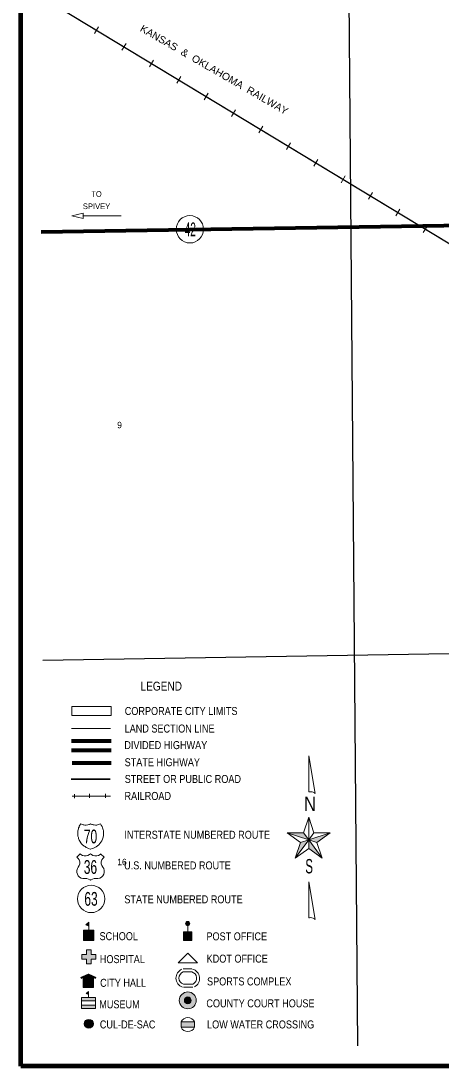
# Model space of a CAD drawing. Extents: x 210.3 to 214.76, y 43.39 to 47.31.
# Drawn here: x 210.299 to 211.283, y 43.429 to 45.878 of the extents above; entities that cross this region are included whole.
import ezdxf
from ezdxf.enums import TextEntityAlignment as Align

# ---------------------------------------------------------------- set-up
doc = ezdxf.new("R2010")
doc.units = 0
doc.header["$LTSCALE"] = 0.0068
doc.linetypes.add('LONG_DASHED', pattern=[7.5, 6, -1.5])
doc.linetypes.add('MEDIUM_DASHED', pattern=[4.5, 3, -1.5])
for name, color, linetype, lineweight in [('12', 7, 'Continuous', 80), ('14', 7, 'Continuous', 25), ('17', 7, 'Continuous', 13), ('19', 7, 'Continuous', 13), ('35', 7, 'Continuous', 13), ('48', 7, 'Continuous', 106), ('50', 7, 'Continuous', 13), ('51', 7, 'Continuous', 13)]:
    doc.layers.add(name, color=color, linetype=linetype, lineweight=lineweight)
doc.layers.add('45', color=7, linetype='Continuous')

msp = doc.modelspace()

# ---------------------------------------------------------------- hatches: boundary and pattern name
at = {"layer": '50'}
for points in [[(210.690193, 43.758315, 1), (210.689767, 43.768116, 1)], [(210.446212, 43.723295), (210.446212, 43.747348), (210.470265, 43.747348), (210.470265, 43.723295)], [(210.458144, 43.757197), (210.451136, 43.760038), (210.458144, 43.766098)], [(210.680303, 43.723295), (210.680303, 43.743561), (210.699811, 43.743561), (210.699811, 43.723295)], [(210.452841, 43.66875), (210.463826, 43.66875), (210.463826, 43.679545), (210.474621, 43.679545), (210.474621, 43.69053), (210.463826, 43.69053), (210.463826, 43.701515), (210.452841, 43.701515), (210.452841, 43.69053), (210.441856, 43.69053), (210.441856, 43.679545), (210.452841, 43.679545)], [(210.457765, 43.643939), (210.445455, 43.638447), (210.445455, 43.613636), (210.469508, 43.613636), (210.469508, 43.638447)], [(210.457765, 43.59678), (210.457765, 43.604356), (210.451894, 43.599242)], [(210.710004, 43.583823, 1), (210.670323, 43.582595, 1)], [(210.474053, 43.589773), (210.474053, 43.582197), (210.441288, 43.582197), (210.441288, 43.589773)], [(210.474053, 43.57197), (210.474053, 43.564394), (210.441288, 43.564394), (210.441288, 43.57197)], [(210.697987, 43.58505, 1), (210.68234, 43.581368, 1)], [(210.468592, 43.528466, 1), (210.448074, 43.528466, 1)], [(210.674242, 43.532955), (210.706061, 43.532955), (210.706061, 43.520265), (210.674242, 43.520265)]]:
    msp.add_hatch(color=256, dxfattribs=at).paths.add_polyline_path(points)
at = {"layer": '51'}
for points in [[(210.961364, 43.975758), (210.922727, 43.975758), (210.973295, 43.95928)], [(210.973295, 43.95928), (210.992614, 43.95303), (211.023864, 43.975758)], [(210.941856, 43.916098), (210.953977, 43.95303), (210.973295, 43.95928)], [(210.973295, 43.95928), (210.973295, 43.939015), (211.004545, 43.916098)]]:
    msp.add_hatch(color=256, dxfattribs=at).paths.add_polyline_path(points)

# ---------------------------------------------------------------- linework, layer by layer
at = {"layer": '12'}
msp.add_lwpolyline([(210.346591, 45.384091), (212.085038, 45.411742), (214.13447, 45.416856)], dxfattribs=at)
at = {"layer": '14'}
msp.add_line((211.056629, 47.263636), (211.0875, 43.476515), dxfattribs=at)
msp.add_lwpolyline([(210.350379, 44.380114), (212.110985, 44.40928), (214.13447, 44.404167)], dxfattribs=at)
at = {"layer": '17'}
for p, q in [((210.348295, 45.93428), (213.691667, 43.910606)), ((210.48125, 45.864394), (210.47178, 45.848674)), ((210.545455, 45.825568), (210.535985, 45.809848)), ((210.609659, 45.786742), (210.600189, 45.771023)), ((210.673864, 45.747917), (210.664394, 45.732197)), ((210.738068, 45.709091), (210.728409, 45.693371)), ((210.802083, 45.670265), (210.792614, 45.654545)), ((210.866288, 45.631439), (210.856818, 45.61572)), ((210.930492, 45.592614), (210.921023, 45.576894)), ((210.994697, 45.553788), (210.985038, 45.538068)), ((211.058902, 45.514962), (211.049242, 45.499242)), ((211.122917, 45.476136), (211.113447, 45.460417)), ((211.187121, 45.437311), (211.177652, 45.421591)), ((211.251326, 45.398485), (211.241856, 45.382765))]:
    msp.add_line(p, q, dxfattribs=at)
msp.add_lwpolyline([(210.348295, 45.93428), (213.691667, 43.910606), (213.759659, 43.872917), (213.830114, 43.84072), (213.90303, 43.814015), (213.977841, 43.792992), (214.002083, 43.7875), (214.133712, 43.75947)], dxfattribs=at)
at = {"layer": '19'}
msp.add_circle((210.695136, 45.390032), 0.031987, dxfattribs=at)
at = {"layer": '35'}
msp.add_line((210.445076, 45.421212), (210.53428, 45.421212), dxfattribs=at)
msp.add_lwpolyline([(210.444886, 45.427462), (210.418561, 45.421402), (210.445076, 45.415152)], close=True, dxfattribs=at)
at = {"layer": '48'}
msp.add_lwpolyline([(210.299242, 43.429167), (210.299242, 47.311742), (214.181818, 47.311742), (214.181818, 43.429167)], close=True, dxfattribs=at)
at = {"layer": '50', "linetype": 'MEDIUM_DASHED'}
msp.add_line((210.417992, 44.220644), (210.50947, 44.220644), dxfattribs=at)
at = {"layer": '50', "lineweight": 80}
for p, q in [((210.417992, 44.191098), (210.510606, 44.191098)), ((210.417992, 44.169508), (210.510606, 44.169508)), ((210.418939, 44.140152), (210.510417, 44.140152))]:
    msp.add_line(p, q, dxfattribs=at)
at = {"layer": '50', "lineweight": 35}
msp.add_line((210.416856, 44.101894), (210.508333, 44.101894), dxfattribs=at)
at = {"layer": '50'}
for p, q in [((210.418939, 44.061742), (210.50947, 44.061742)), ((210.424432, 44.066288), (210.424432, 44.057008)), ((210.460227, 44.066856), (210.460227, 44.057576)), ((210.497727, 44.066856), (210.497727, 44.057576)), ((210.458333, 43.747348), (210.458333, 43.757197)), ((210.690152, 43.742992), (210.690152, 43.758712)), ((210.699242, 43.657008), (210.678977, 43.657008)), ((210.699242, 43.650189), (210.678977, 43.650189)), ((210.679735, 43.621402), (210.702273, 43.621402)), ((210.457765, 43.589962), (210.457765, 43.59678)), ((210.679735, 43.614205), (210.702273, 43.614205)), ((210.674242, 43.532765), (210.706061, 43.532765)), ((210.706061, 43.520076), (210.674242, 43.520076))]:
    msp.add_line(p, q, dxfattribs=at)
at = {"layer": '50', "linetype": 'LONG_DASHED'}
msp.add_lwpolyline([(210.418182, 44.27197), (210.510795, 44.27197), (210.510795, 44.250379), (210.418182, 44.250379)], close=True, dxfattribs=at)
at = {"layer": '50'}
for points in [[(210.439394, 43.99678), (210.437311, 43.993939), (210.435985, 43.991098), (210.435417, 43.989015), (210.43428, 43.9875), (210.433902, 43.985038), (210.433144, 43.983144), (210.432576, 43.980114), (210.432197, 43.976515), (210.432386, 43.971212), (210.432765, 43.967803), (210.433902, 43.964583), (210.43428, 43.9625), (210.435795, 43.958902), (210.437121, 43.955871), (210.439583, 43.952273), (210.441098, 43.950379), (210.442803, 43.948295), (210.444318, 43.947159), (210.445833, 43.945833), (210.447727, 43.944508), (210.449432, 43.943371), (210.450947, 43.942235), (210.452462, 43.941477), (210.454356, 43.940341), (210.457576, 43.939205), (210.461364, 43.937879), (210.4625, 43.937879), (210.465909, 43.938826), (210.469508, 43.939773), (210.472727, 43.941477), (210.475758, 43.943182), (210.478598, 43.945265), (210.481439, 43.947727), (210.483902, 43.950568), (210.486553, 43.953788), (210.488447, 43.957008), (210.489205, 43.958523), (210.49053, 43.961174), (210.491667, 43.96553), (210.492424, 43.969697), (210.492803, 43.973674), (210.492614, 43.977841), (210.492424, 43.980871), (210.491856, 43.983144), (210.49053, 43.9875), (210.489205, 43.99072), (210.487121, 43.994129), (210.485606, 43.99678), (210.483712, 43.996023), (210.480492, 43.995076), (210.478788, 43.994508), (210.476894, 43.994129), (210.473864, 43.993939), (210.470455, 43.994508), (210.468561, 43.994886), (210.466667, 43.995076), (210.465341, 43.995644), (210.463447, 43.996212), (210.4625, 43.99678), (210.461364, 43.996212), (210.459848, 43.995644), (210.457955, 43.995076), (210.45625, 43.994508), (210.452462, 43.993939), (210.448864, 43.993939), (210.44678, 43.994508), (210.445076, 43.994886), (210.442992, 43.995265), (210.441098, 43.996023)], [(210.438068, 43.926705), (210.430492, 43.918939), (210.433523, 43.91553), (210.435606, 43.912121), (210.436932, 43.907765), (210.436932, 43.903409), (210.435606, 43.899053), (210.433523, 43.895455), (210.431439, 43.891856), (210.430303, 43.8875), (210.430303, 43.883144), (210.431439, 43.878598), (210.433523, 43.875189), (210.436742, 43.87197), (210.440341, 43.869697), (210.444508, 43.868561), (210.453409, 43.868561), (210.457576, 43.867424), (210.461174, 43.865341), (210.4625, 43.864583), (210.462879, 43.865341), (210.466856, 43.867424), (210.471023, 43.868561), (210.479545, 43.868561), (210.48428, 43.869697), (210.487879, 43.87197), (210.490909, 43.875189), (210.493182, 43.878598), (210.494318, 43.883144), (210.494318, 43.8875), (210.493182, 43.891856), (210.490909, 43.895455), (210.488826, 43.899053), (210.4875, 43.903409), (210.4875, 43.907765), (210.488826, 43.912121), (210.490909, 43.91553), (210.494318, 43.918939), (210.485985, 43.926705), (210.484659, 43.925189), (210.480871, 43.922917), (210.476705, 43.92178), (210.472159, 43.92178), (210.467992, 43.922917), (210.464205, 43.925189), (210.4625, 43.926705), (210.459848, 43.925189), (210.456061, 43.922917), (210.452083, 43.92178), (210.447538, 43.92178), (210.443371, 43.922917), (210.439773, 43.925189)], [(210.446212, 43.723295), (210.446212, 43.747348), (210.470265, 43.747348), (210.470265, 43.723295)], [(210.458144, 43.757197), (210.451136, 43.760038), (210.458144, 43.766098)], [(210.680303, 43.723295), (210.680303, 43.743561), (210.699811, 43.743561), (210.699811, 43.723295)], [(210.452841, 43.66875), (210.463826, 43.66875), (210.463826, 43.679545), (210.474621, 43.679545), (210.474621, 43.69053), (210.463826, 43.69053), (210.463826, 43.701515), (210.452841, 43.701515), (210.452841, 43.69053), (210.441856, 43.69053), (210.441856, 43.679545), (210.452841, 43.679545)], [(210.667235, 43.671023), (210.689962, 43.693939), (210.712879, 43.671212)], [(210.457765, 43.643939), (210.445455, 43.638447), (210.445455, 43.613636), (210.469508, 43.613636), (210.469508, 43.638447)], [(210.457765, 43.59678), (210.457765, 43.604356), (210.451894, 43.599242)], [(210.474053, 43.589773), (210.474053, 43.582197), (210.441288, 43.582197), (210.441288, 43.589773)], [(210.474053, 43.57197), (210.474053, 43.564394), (210.441288, 43.564394), (210.441288, 43.57197)], [(210.674242, 43.532955), (210.706061, 43.532955), (210.706061, 43.520265), (210.674242, 43.520265)]]:
    msp.add_lwpolyline(points, close=True, dxfattribs=at)
at = {"layer": '50', "lineweight": 40}
msp.add_lwpolyline([(210.439583, 43.636174), (210.457576, 43.644129), (210.474621, 43.636174)], dxfattribs=at)
at = {"layer": '50'}
for points in [[(210.449242, 43.613826), (210.445265, 43.613826), (210.445265, 43.638636)], [(210.469318, 43.638636), (210.469318, 43.613826), (210.449053, 43.613826)], [(210.474053, 43.580114), (210.474053, 43.582197), (210.441288, 43.582197), (210.441288, 43.57197), (210.474053, 43.57197), (210.474053, 43.580492)]]:
    msp.add_lwpolyline(points, dxfattribs=at)
for centre, radius in [((210.463864, 43.820808), 0.031987), ((210.68998, 43.763215), 0.004905), ((210.690164, 43.583209), 0.01985), ((210.690164, 43.583209), 0.008037)]:
    msp.add_circle(centre, radius, dxfattribs=at)
at = {"layer": '50', "lineweight": 25}
msp.add_circle((210.458333, 43.528466), 0.010259, dxfattribs=at)
at = {"layer": '50'}
for centre, radius, start, end in [((210.684765, 43.635441), 0.022283, 111.82978, 251.18127), ((210.684765, 43.635549), 0.015332, 111.82978, 251.18127), ((210.695562, 43.63492), 0.015332, 296.54144, 75.89292), ((210.695562, 43.634812), 0.022283, 296.54144, 75.89292), ((210.690219, 43.525453), 0.017521, 24.77119, 155.22881), ((210.690219, 43.527541), 0.017521, 204.77119, 335.22881)]:
    msp.add_arc(centre, radius, start, end, dxfattribs=at)
at = {"layer": '51'}
for p, q in [((210.961364, 43.975758), (210.973295, 44.0125)), ((210.973295, 44.0125), (210.985227, 43.975758))]:
    msp.add_line(p, q, dxfattribs=at)
for points in [[(210.973295, 44.071591), (210.973295, 44.156061), (210.988826, 44.067803), (210.986553, 44.069697), (210.984091, 44.071023), (210.981818, 44.07197), (210.979167, 44.072159), (210.976326, 44.072159)], [(210.973295, 44.0125), (210.961364, 43.975758), (210.973295, 43.95928)], [(210.973295, 44.0125), (210.973295, 43.95928), (210.985227, 43.975758)], [(210.922727, 43.975758), (210.973295, 43.95928), (210.953977, 43.95303)], [(210.961364, 43.975758), (210.922727, 43.975758), (210.973295, 43.95928)], [(211.023864, 43.975758), (210.985227, 43.975758), (210.973295, 43.95928)], [(210.973295, 43.95928), (210.992614, 43.95303), (211.023864, 43.975758)], [(210.941856, 43.916098), (210.973295, 43.95928), (210.973295, 43.939015)], [(210.941856, 43.916098), (210.953977, 43.95303), (210.973295, 43.95928)], [(210.973295, 43.95928), (210.992614, 43.95303), (211.004545, 43.916098)], [(210.973295, 43.95928), (210.973295, 43.939015), (211.004545, 43.916098)], [(210.973295, 43.776326), (210.973295, 43.860606), (210.988826, 43.772538), (210.986742, 43.774432), (210.983902, 43.775947), (210.980682, 43.776705), (210.97822, 43.777083), (210.975189, 43.776705)]]:
    msp.add_lwpolyline(points, close=True, dxfattribs=at)
for points in [[(210.953977, 43.95303), (210.922727, 43.975758), (210.961364, 43.975758), (210.973295, 44.0125)], [(210.985227, 43.975758), (211.023864, 43.975758), (210.992614, 43.95303)], [(210.973295, 43.939015), (210.941856, 43.916098), (210.953977, 43.95303)], [(210.992614, 43.95303), (211.004545, 43.916098), (210.973295, 43.939015)]]:
    msp.add_lwpolyline(points, dxfattribs=at)

# ---------------------------------------------------------------- texts
at = {"layer": '17', "width": 1.05}
msp.add_text('KANSAS  &  OKLAHOMA  RAILWAY', height=0.017, rotation=329.976, dxfattribs=at).set_placement((210.74783, 45.756634), align=Align.CENTER)
at = {"layer": '19', "width": 0.55}
msp.add_text('42', height=0.0322, dxfattribs=at).set_placement((210.695928, 45.373864), align=Align.CENTER)
at = {"layer": '35', "width": 0.9}
msp.add_text('TO', height=0.0133, dxfattribs=at).set_placement((210.47642, 45.466098), align=Align.CENTER)
at = {"layer": '35'}
msp.add_text('SPIVEY', height=0.0133, dxfattribs=at).set_placement((210.47642, 45.437311), align=Align.CENTER)
at = {"layer": '45'}
for s, p in [('9', (210.530303, 44.923864)), ('16', (210.535985, 43.9))]:
    msp.add_text(s, height=0.01496, dxfattribs=at).set_placement(p, align=Align.CENTER)
at = {"layer": '50'}
for s, height, width, p in [('LEGEND', 0.02083, 0.85, (210.627936, 44.309091)), ('CORPORATE CITY LIMITS', 0.01875, 0.85, (210.674527, 44.251894)), ('LAND SECTION LINE', 0.01875, 0.85, (210.647538, 44.210795)), ('DIVIDED HIGHWAY', 0.01875, 0.85, (210.638636, 44.17197)), ('STATE HIGHWAY', 0.01875, 0.85, (210.630398, 44.131818)), ('STREET OR PUBLIC ROAD', 0.01875, 0.85, (210.678598, 44.092614)), ('RAILROAD', 0.01875, 0.85, (210.596402, 44.052841)), ('70', 0.0322, 0.65, (210.462311, 43.951136)), ('INTERSTATE NUMBERED ROUTE', 0.01875, 0.85, (210.712216, 43.961932)), ('36', 0.0322, 0.65, (210.462121, 43.879545)), ('U.S. NUMBERED ROUTE', 0.01875, 0.85, (210.665909, 43.890152)), ('63', 0.0322, 0.65, (210.463447, 43.804924)), ('STATE NUMBERED ROUTE', 0.01875, 0.85, (210.680114, 43.810606)), ('SCHOOL', 0.01875, 0.85, (210.528409, 43.724242)), ('POST OFFICE', 0.01875, 0.85, (210.80483, 43.723864)), ('HOSPITAL', 0.01875, 0.85, (210.536837, 43.670455)), ('KDOT OFFICE', 0.01875, 0.85, (210.805871, 43.671591)), ('CITY HALL', 0.01875, 0.85, (210.538636, 43.614962)), ('SPORTS COMPLEX', 0.01875, 0.85, (210.834091, 43.618182)), ('MUSEUM', 0.01875, 0.85, (210.530114, 43.564583)), ('COUNTY COURT HOUSE', 0.01875, 0.85, (210.860322, 43.566856)), ('CUL-DE-SAC', 0.01875, 0.85, (210.549242, 43.517424)), ('LOW WATER CROSSING', 0.01875, 0.85, (210.860795, 43.517424))]:
    msp.add_text(s, height=height, dxfattribs=dict(at, width=width)).set_placement(p, align=Align.CENTER)
at = {"layer": '51'}
for s, width, p in [('N', 0.85, (210.97642, 44.026894)), ('S', 0.6, (210.974337, 43.880682))]:
    msp.add_text(s, height=0.03375, dxfattribs=dict(at, width=width)).set_placement(p, align=Align.CENTER)

doc.saveas('drawing.dxf')
